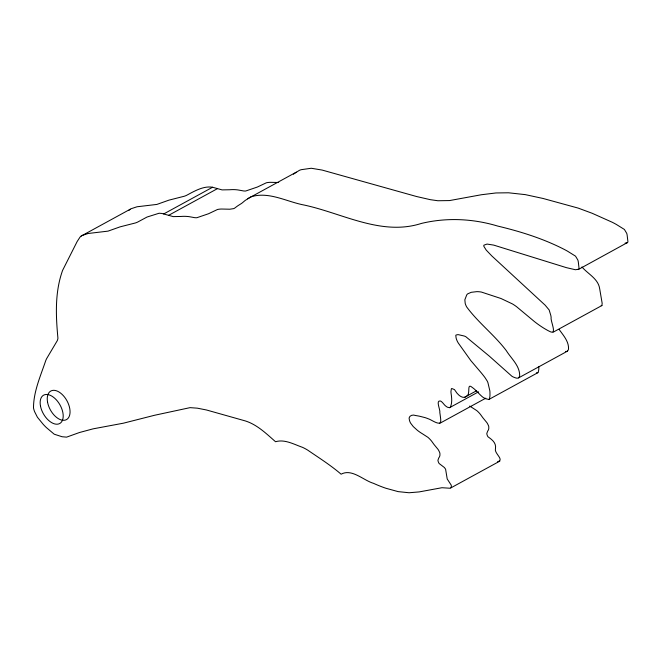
<?xml version="1.0" encoding="UTF-8"?>
<svg xmlns="http://www.w3.org/2000/svg" width="661" height="661" viewBox="0 0 661 661"><rect width="100%" height="100%" fill="white"/><g stroke="black" fill="none" stroke-linecap="round" stroke-linejoin="round"><path stroke-width="0.99" d="M488.884 399.451A3.214 1.867 61.3 0 0 489.363 399.046L489.892 396.509A60.614 35.19 61.3 0 0 489.966 395.071L489.95 392.32A19.301 11.204 61.3 0 0 489.793 390.601L487.934 382.694A8.94 5.189 61.3 0 0 487.174 380.984L485.207 377.902A43.378 25.184 61.3 0 0 483.687 375.869L481.902 373.63A115.394 66.984 61.3 0 0 479.712 371.019L470.83 360.609L458.42 343.224A10.022 5.817 61.3 0 1 456.925 340.415L456.743 339.944A12.22 7.089 61.3 0 1 456.123 338.077L455.801 335.565A2.057 1.198 61.3 0 1 456.049 335.028L457.899 334.631A13.344 7.742 61.3 0 1 459.255 334.879L463.882 335.937A12.113 7.031 61.3 0 1 465.873 336.738L489.264 356.089L511.821 376.175A17.326 10.055 61.3 0 0 513.514 377.101L515.456 377.836A30.613 17.773 61.3 0 0 516.654 378.142L518.166 378.15L519.273 376.919A8.7 5.048 61.3 0 0 519.678 375.547C519.736 365.574 511.143 358.51 506.285 350.611C494.395 334.945 478.399 322.832 466.74 307.035A9.237 5.362 61.3 0 1 465.848 305.233A10.064 5.842 61.3 0 1 465.195 303.341L464.848 299.764L466.699 295.004A10.783 6.255 61.3 0 1 467.583 293.914L471.227 292.311L476.812 291.65A53.822 31.241 61.3 0 1 481.464 292.079L500.997 298.508L512.424 303.92A53.442 31.026 61.3 0 1 516.547 306.679L534.344 321.502A86.839 50.41 61.3 0 0 537.616 323.989A99.414 57.714 61.3 0 0 544.358 328.509L547.291 330.203A56.507 32.802 61.3 0 0 549.126 331.153C558.091 336.226 550.192 321.031 551.134 317.28A35.694 20.722 61.3 0 0 550.787 315.355L549.159 309.968L545.151 305.184L491.767 255.898L486.215 250.081L483.91 246.429A1.785 1.033 61.3 0 1 483.918 245.173L487.05 244.066L493.709 245.107L566.394 267.647L575.417 269.746L578.722 269.201A2.958 1.719 61.3 0 0 579.061 268.383L578.301 261.971A9.213 5.346 61.3 0 0 578.177 261.293A9.717 5.643 61.3 0 0 577.854 260.037L575.533 256.162L567.543 251.197A114.708 66.587 61.3 0 0 563.428 248.99C542.64 238.431 520.347 231.482 497.733 226.079C472.945 218.609 446.53 217.362 421.321 223.451C381.356 236.308 342.233 213.123 303.903 204.993C287.064 201.812 269.878 191.789 252.411 196.391A34.686 20.136 61.3 0 0 250.502 197.069L245.272 200.399A59.606 34.603 61.3 0 0 244.273 201.2L242.496 202.704A54.673 31.736 61.3 0 1 241.191 203.654L238.241 205.513A60.399 35.058 61.3 0 0 237.026 206.356L234.63 208.157A16.798 9.75 61.3 0 1 233.639 208.636L229.838 209.215L221.633 209.033A50.236 29.158 61.3 0 0 217.51 209.487L208.488 213.759L196.846 217.725A38.966 22.623 61.3 0 1 194.772 217.676L190.203 216.849A52.74 30.613 61.3 0 0 188.054 216.527L186.402 216.395A87.475 50.781 61.3 0 0 183.725 216.329A85.88 49.856 61.3 0 0 181.007 216.461L173.215 216.61L161.986 213.47L159.136 213.23L147.006 217.048L137.695 222.055A59.358 34.455 61.3 0 1 135.356 222.972L120.087 226.855L108.024 231.135L88.177 233.482L81.914 235.556A25.878 15.021 61.3 0 0 80.022 237.125L77.172 241.496L62.646 270.291A18.913 10.981 61.3 0 0 62.126 271.745C54.789 293.236 55.863 316.032 57.928 338.217A16.071 9.328 61.3 0 1 57.284 340.655L46.675 358.559A49.6 28.795 61.3 0 0 45.725 360.65C40.552 376.002 33.504 391.676 33.496 407.977A18.417 10.692 61.3 0 0 34.521 411.506L37.404 417.223L43.114 424.213A40.858 23.722 61.3 0 0 46.377 427.576L54.235 434.211L62.084 436.739L66.604 437.136L79.46 432.517L93.135 428.84L123.442 423.18L154.509 415.282L190.046 407.647L197.317 408.168L206.455 409.977L245.314 420.925A72.247 41.94 61.3 0 1 250.04 422.734C259.773 427.18 267.581 434.781 275.538 441.73C284.709 438.954 294.054 444.399 302.598 447.373A60.448 35.091 61.3 0 1 307.704 450.124C319.015 457.866 330.731 465.261 341.101 474.193C351.949 468.335 363.335 480.349 373.523 483.34A192.211 111.585 61.3 0 0 385.809 488.231L398.112 491.619L409.068 492.751L419.14 491.916L441.953 487.719L450.43 488.264L451.331 487.099L451.248 485.182L447.208 478.985L445.597 469.194L444.39 467.517L439.218 463.576A3.322 1.925 61.3 0 1 438.615 462.601L438.177 461.436A5.544 3.214 61.3 0 1 437.937 460.196L438.879 457.685A8.229 4.776 61.3 0 0 439.185 457.296A9.023 5.238 61.3 0 0 439.937 455.156L439.92 453.496A4.33 2.512 61.3 0 0 439.623 452.364L438.64 450.331A9.585 5.561 61.3 0 0 437.888 449.191L434.219 444.737A17.996 10.444 61.3 0 1 433.36 443.581L431.807 441.424A16.542 9.601 61.3 0 0 430.575 439.937L430.096 439.416A19.937 11.576 61.3 0 0 427.907 437.318L422.189 433.633A39.148 22.722 61.3 0 1 420.817 432.781A42.593 24.73 61.3 0 1 417.355 430.294L413.249 426.568L410.613 423.131A6.866 3.983 61.3 0 1 409.927 421.718A7.387 4.288 61.3 0 1 409.448 420.256C407.663 416.174 412.307 414.034 415.637 415.529A157.467 91.416 61.3 0 1 419.652 416.248L425.064 417.62A57.234 33.224 61.3 0 1 427.981 418.677C431.559 419.561 441.705 427.758 440.73 419.595A41.238 23.945 61.3 0 1 440.598 418.239L440.077 414.24A78.163 45.369 61.3 0 1 439.821 412.604C440.54 409.787 435.293 399.905 440.573 401.029A7.858 4.561 61.3 0 1 442.11 402.202A6.808 3.949 61.3 0 1 442.787 402.904L444.613 405.028A10.989 6.379 61.3 0 0 445.902 406.193L446.613 406.705A8.419 4.891 61.3 0 0 447.695 407.308L449.604 407.663A3.983 2.313 61.3 0 0 450.265 407.325C452.281 403.21 451.818 398.12 451.124 393.675A16.558 9.609 61.3 0 1 450.951 391.477L451.364 388.817A2.041 1.19 61.3 0 1 451.843 388.528L454.462 389.593L456.33 392.229A7.147 4.148 61.3 0 0 457.123 393.32L458.742 394.981A12.105 7.031 61.3 0 0 460.998 396.559L462.13 397.054A8.758 5.09 61.3 0 0 463.526 397.327L464.534 397.236A13.104 7.61 61.3 0 0 465.195 397.038A12.534 7.279 61.3 0 0 466.509 396.245C471.062 394.344 466.17 382.19 472.334 387.503A38.892 22.581 61.3 0 1 474.59 389.263L478.357 392.94A33.48 19.433 61.3 0 0 478.994 393.609A52.161 30.282 61.3 0 0 480.886 395.468L482.092 396.575A9.254 5.371 61.3 0 0 482.976 397.261L484.645 398.244A31.505 18.293 61.3 0 0 485.637 398.74L488.884 399.451L537.748 372.738A3.214 1.867 61.3 0 0 538.219 372.333L538.748 369.796A60.614 35.19 61.3 0 0 538.822 368.359L538.847 366.739M497.609 461.725C504.905 459.825 493.965 453.413 495.469 448.72C496.452 442.961 492.139 439.722 488.074 436.863A3.322 1.925 61.3 0 1 487.471 435.888L487.033 434.723A5.544 3.214 61.3 0 1 486.802 433.484L487.744 430.972A8.229 4.776 61.3 0 0 488.041 430.584A9.023 5.238 61.3 0 0 488.793 428.444L488.776 426.783A4.33 2.512 61.3 0 0 488.479 425.651L487.496 423.618A9.585 5.561 61.3 0 0 486.752 422.478L483.084 418.025A17.996 10.444 61.3 0 1 482.216 416.868L480.663 414.711A16.542 9.601 61.3 0 0 479.44 413.224L478.961 412.704A19.937 11.576 61.3 0 0 476.763 410.605L471.053 406.92A39.148 22.722 61.3 0 1 469.674 406.069M565.51 351.429L567.022 351.437L568.13 350.206A8.7 5.048 61.3 0 0 568.534 348.834C568.857 341.291 563.238 335.284 559.173 329.5M553.059 332.243L601.915 305.531L602.163 303.341L599.99 290.567A35.694 20.722 61.3 0 0 599.651 288.642C598.296 278.777 587.819 273.91 581.953 266.961M578.226 269.572L627.578 242.488A2.958 1.719 61.3 0 0 627.917 241.67L627.157 235.258A9.213 5.346 61.3 0 0 627.041 234.581A9.717 5.643 61.3 0 0 626.719 233.325L624.397 229.45L616.407 224.484A114.708 66.587 61.3 0 0 612.284 222.278L592.198 213.296L578.119 208.083L543.045 198.465L525.305 194.631L508.524 192.789L496.006 192.954L481.357 194.747L449.554 200.572L437.871 200.746L430.344 199.68L416.546 196.515L322.138 170.067L311.281 168.258L301.276 169.679A34.686 20.136 61.3 0 0 299.359 170.356L294.128 173.686A59.606 34.603 61.3 0 0 293.459 174.207M81.212 236.035L130.077 209.322M163.705 213.957L212.561 187.245L222.079 189.897L229.863 189.748A85.88 49.856 61.3 0 1 232.581 189.616A87.475 50.781 61.3 0 1 235.258 189.674L236.911 189.814A52.74 30.613 61.3 0 1 239.067 190.137L243.636 190.963A38.966 22.623 61.3 0 0 245.702 191.012L257.352 187.046L266.366 182.783A50.236 29.158 61.3 0 1 270.498 182.329L278.702 182.502M168.481 215.412L217.345 188.699M247.511 198.829L296.376 172.116M464.865 397.154L476.631 390.725M449.604 407.663L478.556 391.833M518.654 377.836L567.51 351.123M439.672 423.395L485.818 398.162M451 487.818L499.865 461.105M601.915 305.531L601.196 305.646M627.082 242.86L625.091 243.108M537.748 372.738L536.517 372.779M212.561 187.245C203.547 185.691 194.417 191.161 186.559 195.342A59.358 34.455 61.3 0 1 184.212 196.259L168.952 200.143L156.88 204.423L137.042 206.769L130.771 208.843A25.878 15.021 61.3 0 0 128.878 210.413M40.511 406.201A16.302 9.411 60 0 0 59.746 423.503A16.302 9.411 60 0 0 54.772 398.302A16.302 9.411 60 0 0 40.511 406.201M47.518 401.946A16.302 9.469 61.3 0 0 66.389 419.661A16.302 9.469 61.3 0 0 62.035 394.328A16.302 9.469 61.3 0 0 47.518 401.946"/></g></svg>
